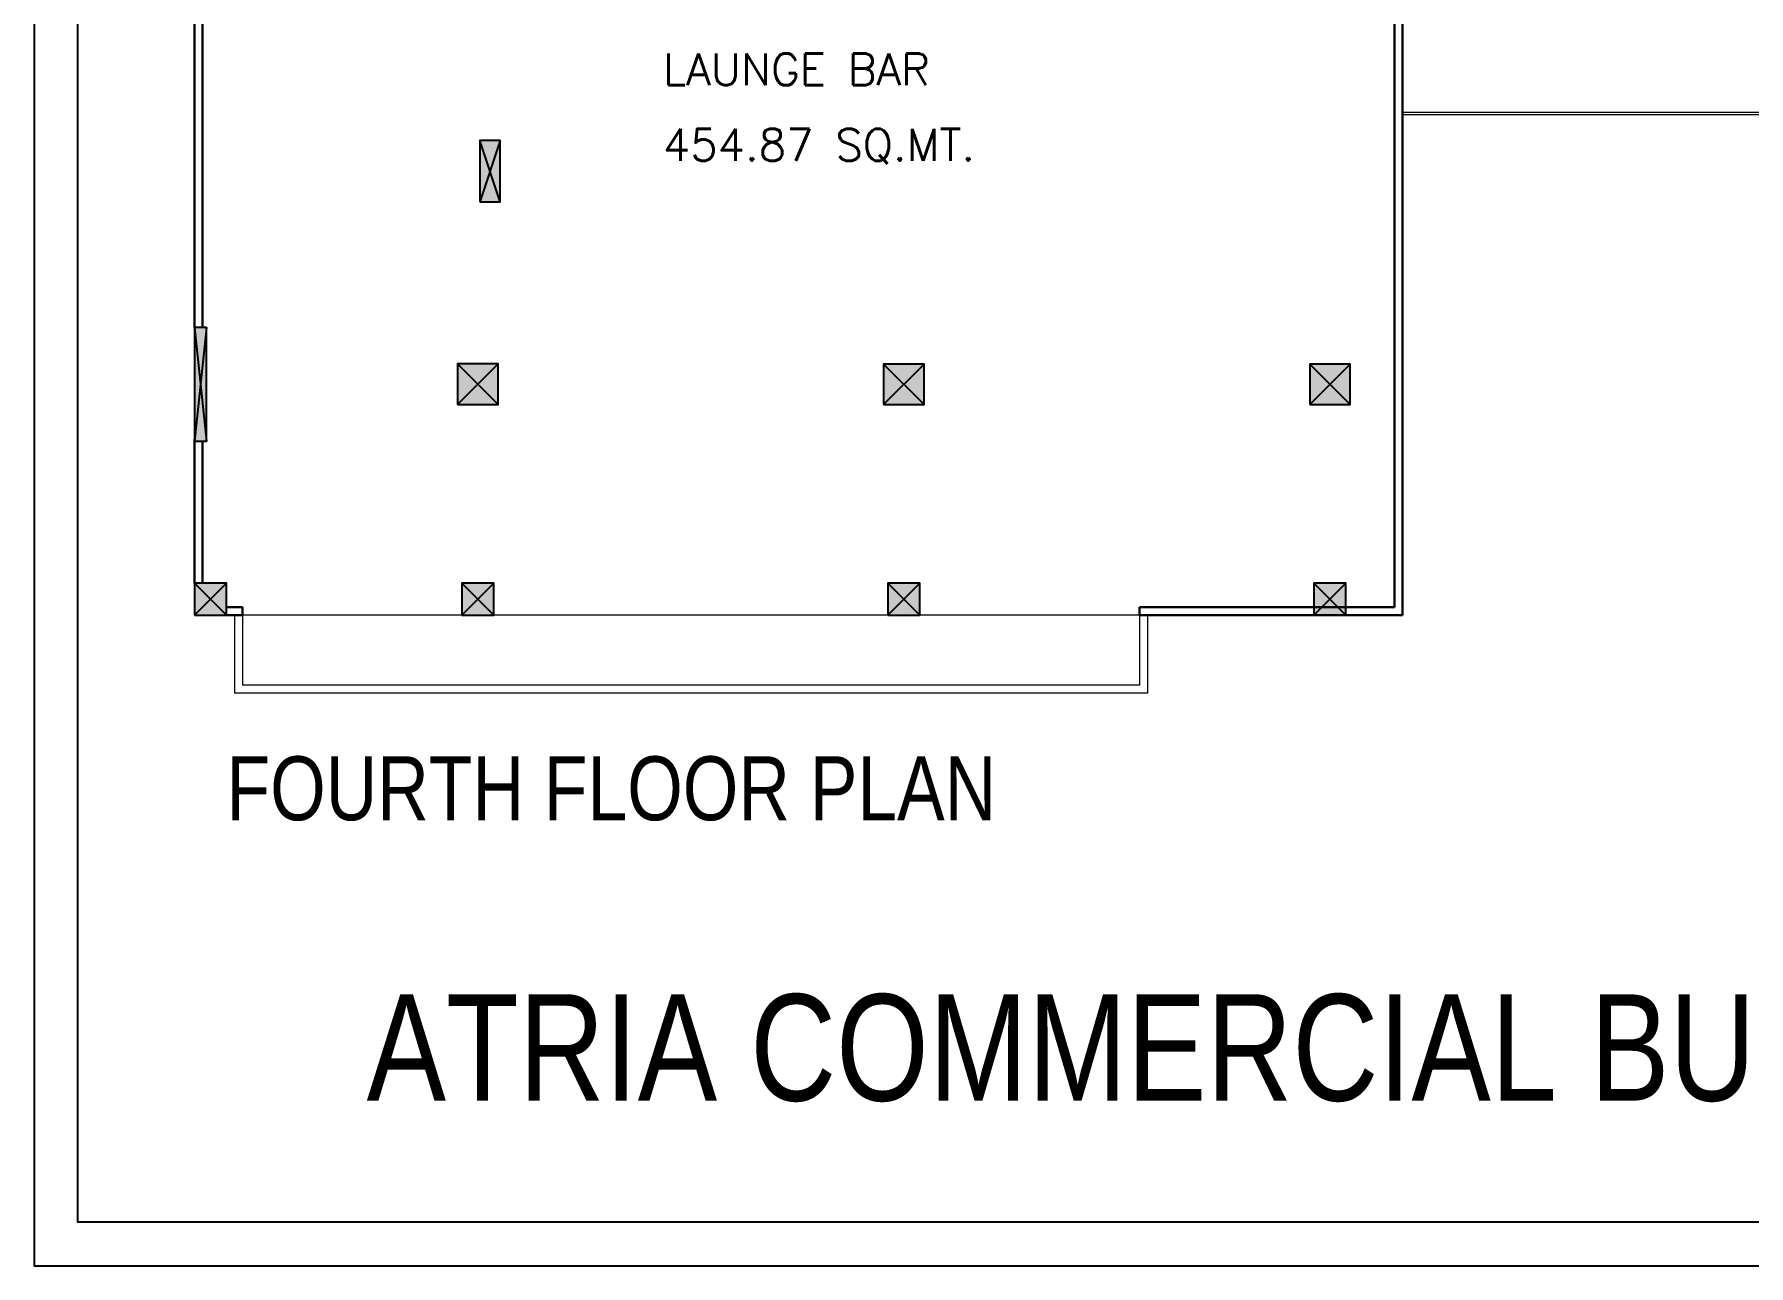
# Model space of a CAD drawing. Extents: x -14054 to 906348, y -36965 to 188562.
# Drawn here: x 551692 to 583883, y 60442 to 83563 of the extents above; entities that cross this region are included whole.
import ezdxf
from ezdxf.enums import TextEntityAlignment as Align

# ---------------------------------------------------------------- set-up
doc = ezdxf.new("R2010")
doc.units = 0
doc.header["$LTSCALE"] = 1000
doc.header["$MEASUREMENT"] = 0
for name, color, linetype in [('BOR', 5, 'CONTINUOUS'), ('COL', 5, 'CONTINUOUS'), ('SOLID', 252, 'CONTINUOUS')]:
    doc.layers.add(name, color=color, linetype=linetype)
for name, color, linetype, lineweight in [('TEXT', 3, 'CONTINUOUS', 15), ('WALL', 2, 'CONTINUOUS', 30), ('WIN', 6, 'CONTINUOUS', 9)]:
    doc.layers.add(name, color=color, linetype=linetype, lineweight=lineweight)
doc.styles.add('ROMAN', font='ROMANS')
doc.styles.add('SW1', font='arial.ttf')

# ---------------------------------------------------------------- blocks, each defined once
blk = doc.blocks.new('*U46')
at = {"layer": 'SOLID'}
for points in [[(560060.34, 80418.15), (560440.34, 80418.15), (560440.34, 81568.15), (560060.34, 81568.15)], [(554698.34, 75921.65), (554928.34, 75921.65), (554928.34, 78056.65), (554698.34, 78056.65)], [(559640.34, 76613.15), (560400.34, 76613.15), (560400.34, 77373.15), (559640.34, 77373.15)], [(567640.34, 76609.15), (568400.34, 76609.15), (568400.34, 77369.15), (567640.34, 77369.15)], [(575640.34, 76609.15), (576400.34, 76609.15), (576400.34, 77369.15), (575640.34, 77369.15)], [(554698.34, 72657.15), (555298.34, 72657.15), (555298.34, 73257.15), (554698.34, 73257.15)], [(559720.34, 72657.15), (560320.34, 72657.15), (560320.34, 73257.15), (559720.34, 73257.15)], [(567720.34, 72657.15), (568320.34, 72657.15), (568320.34, 73257.15), (567720.34, 73257.15)], [(575720.34, 72657.15), (576320.34, 72657.15), (576320.34, 73257.15), (575720.34, 73257.15)]]:
    blk.add_hatch(color=256, dxfattribs=at).paths.add_polyline_path(points)
at = {"layer": 'BOR', "color": 2, "ltscale": 140}
for points in [[(551691.67, 139976.49), (551691.67, 60441.6), (659079.84, 60441.6), (659079.84, 139976.49)], [(658260.59, 61260.85), (552510.93, 61260.85), (552510.93, 139157.23), (658260.59, 139157.23)]]:
    blk.add_lwpolyline(points, close=True, dxfattribs=at)
at = {"layer": 'COL', "color": 7}
for p, q in [((560440.34, 81568.15), (560060.34, 80418.15)), ((560440.34, 80418.15), (560060.34, 81568.15)), ((554698.34, 78056.65), (554928.34, 75921.65)), ((554928.34, 78056.65), (554698.34, 75921.65)), ((560400.34, 77373.15), (559640.34, 76613.15)), ((559640.34, 77373.15), (560400.34, 76613.15)), ((568400.34, 77369.15), (567640.34, 76609.15)), ((567640.34, 77369.15), (568400.34, 76609.15)), ((576400.34, 77369.15), (575640.34, 76609.15)), ((575640.34, 77369.15), (576400.34, 76609.15)), ((555298.34, 72657.15), (554698.34, 73257.15)), ((555298.34, 73257.15), (554698.34, 72657.15)), ((555298.34, 72657.15), (554698.34, 73257.15)), ((555298.34, 73257.15), (554698.34, 72657.15)), ((560320.34, 72657.15), (559720.34, 73257.15)), ((560320.34, 73257.15), (559720.34, 72657.15)), ((568320.34, 72657.15), (567720.34, 73257.15)), ((568320.34, 73257.15), (567720.34, 72657.15)), ((576320.34, 72657.15), (575720.34, 73257.15)), ((576320.34, 73257.15), (575720.34, 72657.15))]:
    blk.add_line(p, q, dxfattribs=at)
at = {"layer": 'COL'}
for points in [[(560060.34, 80418.15), (560440.34, 80418.15), (560440.34, 81568.15), (560060.34, 81568.15)], [(554698.34, 75921.65), (554928.34, 75921.65), (554928.34, 78056.65), (554698.34, 78056.65)], [(559640.34, 76613.15), (560400.34, 76613.15), (560400.34, 77373.15), (559640.34, 77373.15)], [(567640.34, 76609.15), (568400.34, 76609.15), (568400.34, 77369.15), (567640.34, 77369.15)], [(575640.34, 76609.15), (576400.34, 76609.15), (576400.34, 77369.15), (575640.34, 77369.15)], [(554698.34, 72657.15), (555298.34, 72657.15), (555298.34, 73257.15), (554698.34, 73257.15)], [(559720.34, 72657.15), (560320.34, 72657.15), (560320.34, 73257.15), (559720.34, 73257.15)], [(567720.34, 72657.15), (568320.34, 72657.15), (568320.34, 73257.15), (567720.34, 73257.15)], [(575720.34, 72657.15), (576320.34, 72657.15), (576320.34, 73257.15), (575720.34, 73257.15)]]:
    blk.add_lwpolyline(points, close=True, dxfattribs=at)
at = {"layer": 'WALL'}
for p, q in [((577233.35, 72807.15), (577233.35, 92613.15)), ((577383.35, 72657.15), (577383.35, 92613.15)), ((555298.34, 72807.15), (555598.34, 72807.15)), ((555598.34, 72807.15), (555598.34, 72657.15)), ((572442.78, 72807.15), (572442.78, 72657.15)), ((572442.78, 72807.15), (577233.35, 72807.15)), ((555298.34, 72657.15), (555598.34, 72657.15)), ((572442.78, 72657.15), (577383.35, 72657.15))]:
    blk.add_line(p, q, dxfattribs=at)
at = {"layer": 'WALL', "color": 2, "ltscale": 140}
for p, q in [((554702.4, 83959.3), (554702.4, 78056.65)), ((554852.4, 83921.65), (554852.4, 78056.65)), ((554702.4, 75959.3), (554702.4, 73253.1)), ((554852.4, 75921.65), (554852.4, 73257.15))]:
    blk.add_line(p, q, dxfattribs=at)
at = {"layer": 'WIN'}
for p, q in [((577383.35, 82099.21), (601577.05, 82099.21)), ((577383.35, 82059.21), (601543.37, 82059.21)), ((555448.34, 72657.15), (555448.34, 71190.15)), ((555598.34, 72657.15), (555598.34, 71340.15)), ((559720.34, 72657.15), (555598.34, 72657.15)), ((567720.34, 72657.15), (560320.34, 72657.15)), ((572442.78, 72657.15), (568320.34, 72657.15)), ((572442.78, 72657.15), (572442.78, 71340.15)), ((572592.78, 72657.15), (572592.78, 71190.15)), ((572592.78, 71190.15), (555448.34, 71190.15)), ((572442.78, 71340.15), (555598.34, 71340.15))]:
    blk.add_line(p, q, dxfattribs=at)
at = {"layer": 'BOR', "color": 3, "ltscale": 140, "style": 'SW1', "width": 0.8}
for s, height, p in [('FOURTH FLOOR PLAN', 1200, (562528.3, 69406)), ('ATRIA COMMERCIAL BUILDING AT, WORLI.', 2000, (581029.08, 64368.31))]:
    blk.add_text(s, height=height, dxfattribs=at).set_placement(p, align=Align.MIDDLE)
at = {"layer": 'TEXT', "color": 3, "ltscale": 140, "style": 'ROMAN'}
for s, p in [('LAUNGE BAR', (563494.41, 82604.92)), ('454.87 SQ.MT.', (563494.41, 81187.38))]:
    blk.add_text(s, height=600, dxfattribs=at).set_placement(p)

msp = doc.modelspace()

# ---------------------------------------------------------------- block references
at = {"layer": 'TEXT'}
msp.add_blockref('*U46', (0, 0), dxfattribs=at)

doc.saveas('drawing.dxf')
